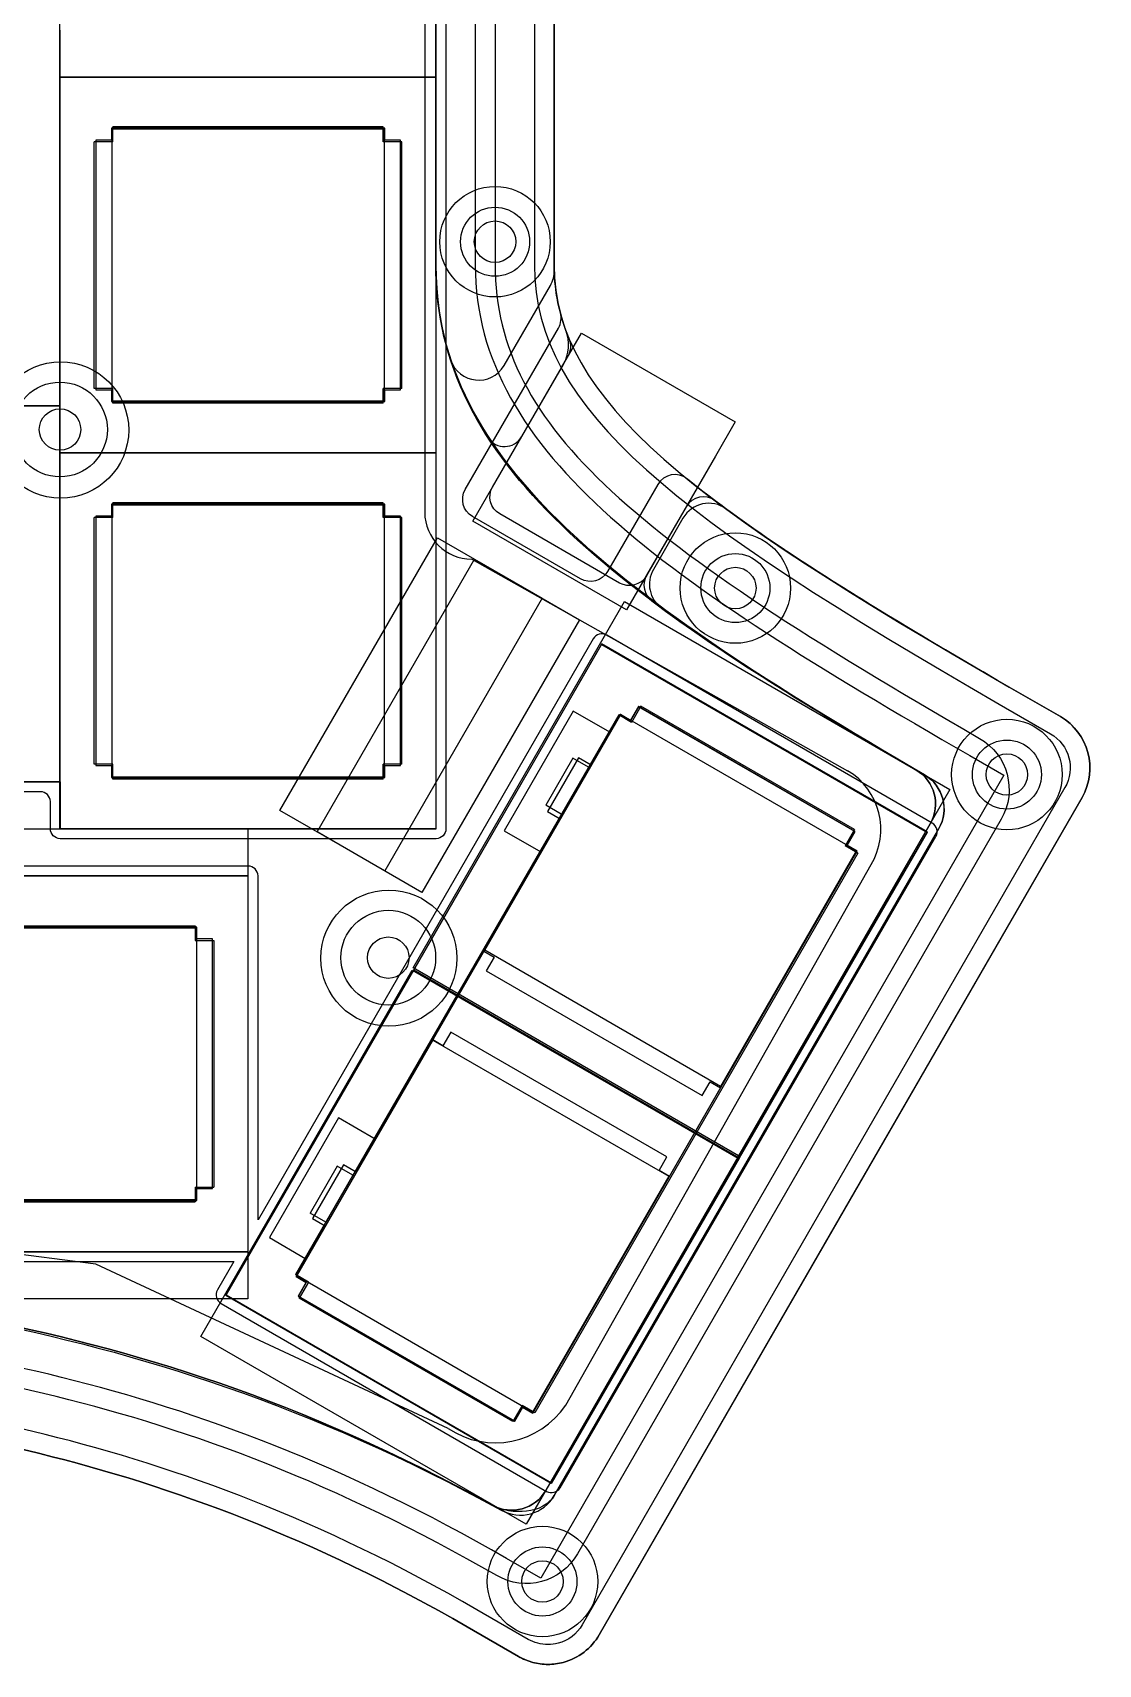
# Model space of a CAD drawing. Extents: x 39 to 193, y 68 to 203.
# Drawn here: x 138.7 to 192.7, y 68.3 to 150.9 of the extents above; entities that cross this region are included whole.
import ezdxf

# ---------------------------------------------------------------- set-up
doc = ezdxf.new("R2010")
doc.units = 0
doc.layers.add('iris-plate-design-rev2-and-rev3', color=7, linetype='CONTINUOUS')

msp = doc.modelspace()

# ---------------------------------------------------------------- linework, layer by layer
at = {"layer": 'iris-plate-design-rev2-and-rev3', "color": 2}
for p, q in [((164.101106, 188.583565), (164.101106, 139.1721)), ((187.658194, 116.918878), (190.254991, 115.419573)), ((190.987358, 112.688014), (166.516222, 70.260138)), ((163.784311, 69.527418), (161.185045, 71.027429)), ((164.783731, 69.25966), (164.783731, 69.25966))]:
    msp.add_line(p, q, dxfattribs=at)
at = {"layer": 'iris-plate-design-rev2-and-rev3', "color": 1}
for p, q in [((165.101231, 188.583601), (165.101231, 139.172135)), ((165.101548, 139.1721), (165.101548, 188.583565)), ((159.101504, 139.1721), (159.101504, 185.593068)), ((159.101504, 139.1721), (159.101504, 185.593068)), ((163.151393, 140.3538), (163.151393, 140.3538)), ((163.151393, 140.3538), (163.151393, 140.3538)), ((159.101504, 139.1721), (159.101504, 139.1721)), ((159.101504, 139.1721), (159.101504, 139.1721)), ((161.97629, 127.922722), (165.563334, 134.135492)), ((141.102782, 130.836314), (141.102782, 130.836314)), ((168.406723, 123.057917), (162.341768, 126.559589)), ((171.793742, 126.926478), (169.770915, 123.423395)), ((175.331363, 122.803352), (175.331363, 122.803352)), ((175.331363, 122.803352), (175.331363, 122.803352)), ((190.754842, 116.285642), (188.158045, 117.784948)), ((188.15808, 117.784983), (190.754877, 116.285677)), ((190.754842, 116.285642), (190.754842, 116.285642)), ((189.095269, 113.351625), (189.095269, 113.351625)), ((189.095269, 113.351625), (189.095269, 113.351625)), ((167.382256, 69.760604), (191.853745, 112.188834)), ((191.853427, 112.188516), (167.382292, 69.76064)), ((164.671159, 77.068396), (184.161425, 110.860626)), ((165.104018, 76.818629), (184.594636, 110.610859)), ((157.740769, 104.071523), (157.740769, 104.071523)), ((165.554691, 72.45879), (165.554691, 72.45879)), ((165.554691, 72.45879), (165.554691, 72.45879)), ((160.685123, 70.16136), (163.284037, 68.661349)), ((163.284072, 68.661384), (160.685158, 70.161395)), ((164.783731, 68.25957), (164.783731, 68.25957))]:
    msp.add_line(p, q, dxfattribs=at)
at = {"layer": 'iris-plate-design-rev2-and-rev3', "color": 4}
for p, q in [((165.101478, 139.1721), (165.101478, 188.583565)), ((165.101548, 139.1721), (165.101548, 188.583565)), ((162.101491, 186.797063), (162.101491, 139.172065)), ((159.101433, 185.593068), (159.101433, 139.1721)), ((142.662342, 146.102172), (142.662342, 145.502097)), ((156.512397, 146.102172), (142.662342, 146.102172)), ((142.662342, 146.102172), (142.662342, 145.502097)), ((156.512397, 146.102172), (142.662342, 146.102172)), ((142.662342, 146.102172), (142.662342, 145.502097)), ((156.512397, 146.102172), (142.662342, 146.102172)), ((142.662342, 146.102172), (142.662342, 145.502097)), ((156.512397, 146.102172), (142.662342, 146.102172)), ((156.512397, 145.502097), (156.512397, 146.102172)), ((156.512397, 145.502097), (156.512397, 146.102172)), ((156.512397, 145.502097), (156.512397, 146.102172)), ((156.512397, 145.502097), (156.512397, 146.102172)), ((142.662342, 145.502097), (141.862242, 145.502097)), ((141.862242, 145.502097), (141.862242, 132.852192)), ((142.662342, 145.502097), (141.862242, 145.502097)), ((141.862242, 145.502097), (141.862242, 132.852192)), ((142.662342, 145.502097), (141.862242, 145.502097)), ((141.862242, 145.502097), (141.862242, 132.852192)), ((142.662342, 145.502097), (141.862242, 145.502097)), ((141.862242, 145.502097), (141.862242, 132.852192)), ((157.312497, 145.502097), (156.512397, 145.502097)), ((157.312497, 145.502097), (156.512397, 145.502097)), ((157.312497, 145.502097), (156.512397, 145.502097)), ((157.312497, 145.502097), (156.512397, 145.502097)), ((157.312497, 132.852192), (157.312497, 145.502097)), ((157.312497, 132.852192), (157.312497, 145.502097)), ((157.312497, 132.852192), (157.312497, 145.502097)), ((157.312497, 132.852192), (157.312497, 145.502097)), ((163.851374, 140.3538), (163.851374, 140.3538)), ((160.594459, 127.798545), (165.319212, 135.980872)), ((163.449419, 130.474364), (165.47648, 133.984856)), ((165.47648, 133.984856), (165.810914, 134.564117)), ((141.862242, 132.852192), (142.662342, 132.852192)), ((141.862242, 132.852192), (142.662342, 132.852192)), ((141.862242, 132.852192), (142.662342, 132.852192)), ((141.862242, 132.852192), (142.662342, 132.852192)), ((142.662342, 132.852192), (142.662342, 132.252117)), ((142.662342, 132.852192), (142.662342, 132.252117)), ((142.662342, 132.852192), (142.662342, 132.252117)), ((142.662342, 132.852192), (142.662342, 132.252117)), ((156.512397, 132.252117), (156.512397, 132.852192)), ((156.512397, 132.852192), (157.312497, 132.852192)), ((156.512397, 132.252117), (156.512397, 132.852192)), ((156.512397, 132.852192), (157.312497, 132.852192)), ((156.512397, 132.252117), (156.512397, 132.852192)), ((156.512397, 132.852192), (157.312497, 132.852192)), ((156.512397, 132.252117), (156.512397, 132.852192)), ((156.512397, 132.852192), (157.312497, 132.852192)), ((142.662342, 132.252117), (156.512397, 132.252117)), ((142.662342, 132.252117), (156.512397, 132.252117)), ((142.662342, 132.252117), (156.512397, 132.252117)), ((142.662342, 132.252117), (156.512397, 132.252117)), ((170.350881, 128.055367), (167.798887, 123.63612)), ((142.662342, 127.052173), (142.662342, 126.452098)), ((156.512397, 127.052173), (142.662342, 127.052173)), ((142.662342, 127.052173), (142.662342, 126.452098)), ((156.512397, 127.052173), (142.662342, 127.052173)), ((142.662342, 127.052173), (142.662342, 126.452098)), ((156.512397, 127.052173), (142.662342, 127.052173)), ((142.662342, 127.052173), (142.662342, 126.452098)), ((156.512397, 127.052173), (142.662342, 127.052173)), ((156.512397, 126.452098), (156.512397, 127.052173)), ((156.512397, 126.452098), (156.512397, 127.052173)), ((156.512397, 126.452098), (156.512397, 127.052173)), ((156.512397, 126.452098), (156.512397, 127.052173)), ((171.792684, 126.924714), (169.785379, 123.447736)), ((142.662342, 126.452098), (141.862242, 126.452098)), ((141.862242, 126.452098), (141.862242, 113.802192)), ((142.662342, 126.452098), (141.862242, 126.452098)), ((141.862242, 126.452098), (141.862242, 113.802192)), ((142.662342, 126.452098), (141.862242, 126.452098)), ((141.862242, 126.452098), (141.862242, 113.802192)), ((142.662342, 126.452098), (141.862242, 126.452098)), ((141.862242, 126.452098), (141.862242, 113.802192)), ((157.312497, 126.452098), (156.512397, 126.452098)), ((157.312497, 126.452098), (156.512397, 126.452098)), ((157.312497, 126.452098), (156.512397, 126.452098)), ((157.312497, 126.452098), (156.512397, 126.452098)), ((157.312497, 113.802192), (157.312497, 126.452098)), ((157.312497, 113.802192), (157.312497, 126.452098)), ((157.312497, 113.802192), (157.312497, 126.452098)), ((157.312497, 113.802192), (157.312497, 126.452098)), ((166.433284, 123.270289), (160.960995, 126.43012)), ((176.031379, 122.803352), (176.031379, 122.803352)), ((157.944781, 103.553575), (168.660406, 122.113566)), ((168.660406, 122.113566), (185.158058, 112.588566)), ((190.754842, 116.285642), (188.158045, 117.784948)), ((190.754842, 116.285642), (188.158045, 117.784948)), ((169.368536, 116.798017), (168.965311, 116.099869)), ((169.375415, 116.787045), (168.975365, 116.09419)), ((180.336397, 110.465656), (169.368536, 116.798017)), ((180.330576, 110.46174), (169.375415, 116.787045)), ((168.455724, 116.394051), (161.530696, 104.399607)), ((166.0683, 116.562714), (162.568392, 110.500581)), ((167.922147, 115.492386), (166.0683, 116.562714)), ((168.443553, 116.395144), (167.922147, 115.492386)), ((168.453078, 116.3895), (168.443553, 116.395144)), ((168.455547, 116.394086), (168.453078, 116.3895)), ((168.965311, 116.099869), (168.455547, 116.394086)), ((168.975365, 116.09419), (168.455724, 116.394051)), ((190.754842, 116.285642), (190.754842, 116.285642)), ((190.754842, 116.285642), (190.754842, 116.285642)), ((186.657998, 115.186704), (186.657998, 115.186704)), ((141.862242, 113.802192), (142.662342, 113.802192)), ((141.862242, 113.802192), (142.662342, 113.802192)), ((141.862242, 113.802192), (142.662342, 113.802192)), ((141.862242, 113.802192), (142.662342, 113.802192)), ((142.662342, 113.802192), (142.662342, 113.202117)), ((142.662342, 113.802192), (142.662342, 113.202117)), ((142.662342, 113.802192), (142.662342, 113.202117)), ((142.662342, 113.802192), (142.662342, 113.202117)), ((156.512397, 113.202117), (156.512397, 113.802192)), ((156.512397, 113.802192), (157.312497, 113.802192)), ((156.512397, 113.202117), (156.512397, 113.802192)), ((156.512397, 113.802192), (157.312497, 113.802192)), ((156.512397, 113.202117), (156.512397, 113.802192)), ((156.512397, 113.802192), (157.312497, 113.802192)), ((156.512397, 113.202117), (156.512397, 113.802192)), ((156.512397, 113.802192), (157.312497, 113.802192)), ((189.795251, 113.351625), (189.795251, 113.351625)), ((142.662342, 113.202117), (156.512397, 113.202117)), ((142.662342, 113.202117), (156.512397, 113.202117)), ((142.662342, 113.202117), (156.512397, 113.202117)), ((142.662342, 113.202117), (156.512397, 113.202117)), ((185.158058, 112.588566), (174.442433, 94.028575)), ((167.382256, 69.760604), (191.853745, 112.188834)), ((167.382256, 69.760604), (191.853745, 112.188834)), ((187.756901, 111.089896), (166.282966, 73.858788)), ((130.526363, 110.597242), (149.576363, 110.597242)), ((149.576363, 110.597242), (149.576363, 86.784742)), ((162.568392, 110.500581), (164.422239, 109.430253)), ((184.594636, 110.610859), (165.104018, 76.818629)), ((179.930526, 109.768884), (180.330576, 110.46174)), ((179.933525, 109.767508), (180.336397, 110.465656)), ((164.422239, 109.430253), (156.019073, 94.875348)), ((170.935575, 92.9834), (180.449992, 109.463061)), ((173.52514, 97.474579), (180.450168, 109.469023)), ((180.450168, 109.469023), (179.930526, 109.768884)), ((180.449992, 109.469058), (179.933525, 109.767508)), ((180.447522, 109.464472), (180.449992, 109.469058)), ((180.449992, 109.463061), (180.447522, 109.464472)), ((146.987397, 105.62117), (133.137342, 105.62117)), ((146.987397, 105.62117), (133.137342, 105.62117)), ((146.987397, 105.62117), (133.137342, 105.62117)), ((146.987397, 105.62117), (133.137342, 105.62117)), ((146.987397, 105.021095), (146.987397, 105.62117)), ((146.987397, 105.021095), (146.987397, 105.62117)), ((146.987397, 105.021095), (146.987397, 105.62117)), ((146.987397, 105.021095), (146.987397, 105.62117)), ((147.787497, 105.021095), (146.987397, 105.021095)), ((147.787497, 105.021095), (146.987397, 105.021095)), ((147.787497, 105.021095), (146.987397, 105.021095)), ((147.787497, 105.021095), (146.987397, 105.021095)), ((147.787497, 92.37119), (147.787497, 105.021095)), ((147.787497, 92.37119), (147.787497, 105.021095)), ((147.787497, 92.37119), (147.787497, 105.021095)), ((147.787497, 92.37119), (147.787497, 105.021095)), ((161.530696, 104.399607), (162.050338, 104.099745)), ((147.186787, 84.882882), (157.902412, 103.442873)), ((157.902412, 103.442873), (174.400065, 93.917873)), ((174.442433, 94.028575), (157.944781, 103.553575)), ((162.050338, 104.099745), (161.650288, 103.40689)), ((161.650288, 103.40689), (172.605449, 97.081937)), ((159.861211, 100.301352), (159.461161, 99.608496)), ((170.816372, 93.976047), (159.861211, 100.301352)), ((158.941519, 99.908358), (152.016491, 87.913913)), ((159.461161, 99.608496), (158.941519, 99.908358)), ((172.605449, 97.081937), (173.005499, 97.77444)), ((173.005499, 97.77444), (173.52514, 97.474579)), ((154.162051, 95.947439), (150.662142, 89.885306)), ((156.019073, 94.875348), (154.162051, 95.947439)), ((174.400065, 93.917873), (163.68444, 75.357882)), ((170.416322, 93.283191), (170.816372, 93.976047)), ((164.0109, 80.988956), (170.935928, 92.9834)), ((164.010936, 80.988886), (170.935963, 92.98333)), ((170.935963, 92.98333), (170.416322, 93.283191)), ((170.935928, 92.9834), (170.935575, 92.9834)), ((146.987397, 91.771115), (146.987397, 92.37119)), ((146.987397, 92.37119), (147.787497, 92.37119)), ((146.987397, 91.771115), (146.987397, 92.37119)), ((146.987397, 92.37119), (147.787497, 92.37119)), ((146.987397, 91.771115), (146.987397, 92.37119)), ((146.987397, 92.37119), (147.787497, 92.37119)), ((146.987397, 91.771115), (146.987397, 92.37119)), ((146.987397, 92.37119), (147.787497, 92.37119)), ((133.137342, 91.771115), (146.987397, 91.771115)), ((133.137342, 91.771115), (146.987397, 91.771115)), ((133.137342, 91.771115), (146.987397, 91.771115)), ((133.137342, 91.771115), (146.987397, 91.771115)), ((150.662142, 89.885306), (152.519165, 88.813214)), ((152.519165, 88.813214), (152.004109, 87.921039)), ((152.004109, 87.921039), (152.363942, 87.713253)), ((152.016491, 87.913913), (152.536133, 87.614052)), ((152.363942, 87.713253), (152.523398, 87.621178)), ((152.523398, 87.621178), (152.117703, 86.918445)), ((152.117703, 86.918445), (163.085564, 80.586084)), ((152.536133, 87.614052), (152.136083, 86.921197)), ((152.136083, 86.921197), (163.091244, 80.596244)), ((149.576363, 86.784742), (130.526363, 86.784742)), ((163.68444, 75.357882), (147.186787, 84.882882)), ((163.085564, 80.586084), (163.491259, 81.288817)), ((163.091244, 80.596244), (163.491294, 81.288747)), ((163.491259, 81.288817), (164.010548, 80.988956)), ((163.491294, 81.288747), (164.010936, 80.988886)), ((164.010548, 80.988956), (164.0109, 80.988956)), ((162.184746, 72.759533), (162.184746, 72.759533)), ((166.254673, 72.45879), (166.254673, 72.45879)), ((160.685123, 70.16136), (163.284037, 68.661349)), ((160.685123, 70.16136), (163.284037, 68.661349))]:
    msp.add_line(p, q, dxfattribs=at)
at = {"layer": 'iris-plate-design-rev2-and-rev3', "color": 3}
for p, q in [((161.101366, 187.988076), (161.101366, 139.1721)), ((158.536918, 183.797077), (158.536918, 126.647078)), ((156.425614, 146.17107), (142.727253, 146.17107)), ((142.727394, 145.42177), (142.727394, 146.17107)), ((156.425614, 145.42177), (156.425614, 146.17107)), ((142.727394, 145.42177), (141.777364, 145.42177)), ((141.777434, 132.92243), (141.777434, 145.421699)), ((157.375574, 145.42177), (156.425543, 145.42177)), ((157.375574, 132.92243), (157.375574, 145.421699)), ((164.901382, 140.3538), (164.901382, 140.3538)), ((140.083819, 134.261962), (140.083819, 134.261962)), ((142.727394, 132.92243), (141.777364, 132.92243)), ((142.727394, 132.17313), (142.727394, 132.92243)), ((157.375574, 132.92243), (156.425543, 132.92243)), ((156.425614, 132.17313), (156.425614, 132.92243)), ((156.425614, 132.17313), (142.727253, 132.17313)), ((156.425614, 127.12107), (142.727253, 127.12107)), ((142.727394, 126.37177), (142.727394, 127.12107)), ((156.425614, 126.37177), (156.425614, 127.12107)), ((142.727394, 126.37177), (141.777364, 126.37177)), ((141.777434, 113.87243), (141.777434, 126.3717)), ((157.375574, 126.37177), (156.425543, 126.37177)), ((157.375574, 113.87243), (157.375574, 126.3717)), ((151.198259, 111.534078), (159.178092, 125.353089)), ((159.178092, 125.353089), (164.493747, 122.28357)), ((153.081563, 110.445688), (161.061396, 124.264699)), ((160.919438, 124.264593), (179.969438, 113.548263)), ((161.061396, 124.264699), (166.377051, 121.19518)), ((177.081387, 122.803352), (177.081387, 122.803352)), ((164.493747, 122.28357), (156.513914, 108.464559)), ((166.377051, 121.19518), (158.397218, 107.376169)), ((169.496454, 116.81883), (169.021615, 115.9958)), ((180.319393, 110.570431), (169.496524, 116.81883)), ((168.371234, 116.37179), (151.995995, 88.010222)), ((169.021474, 115.99587), (168.371304, 116.371932)), ((166.039514, 114.17723), (164.667914, 111.802331)), ((166.831994, 113.72003), (166.039655, 114.17723)), ((186.158112, 114.32067), (187.889193, 113.321251)), ((142.727394, 113.87243), (141.777364, 113.87243)), ((142.727394, 113.123131), (142.727394, 113.87243)), ((157.375574, 113.87243), (156.425543, 113.87243)), ((156.425614, 113.123131), (156.425614, 113.87243)), ((187.889193, 113.321251), (164.417124, 72.625513)), ((190.845259, 113.351625), (190.845259, 113.351625)), ((156.425614, 113.123131), (142.727253, 113.123131)), ((165.460394, 111.345131), (164.668055, 111.802331)), ((156.513914, 108.464559), (151.198259, 111.534078)), ((158.397218, 107.376169), (153.081563, 110.445688)), ((180.319393, 110.570431), (179.844554, 109.7474)), ((180.494653, 109.371551), (164.119415, 81.009982)), ((180.494653, 109.371551), (179.844484, 109.747612)), ((165.681938, 81.402094), (181.158299, 108.785763)), ((156.721806, 107.497136), (156.721806, 107.497136)), ((133.202394, 105.691091), (146.900755, 105.691091)), ((146.900614, 105.691091), (146.900614, 104.941791)), ((146.900614, 104.941791), (147.850645, 104.941791)), ((147.850574, 104.941791), (147.850574, 92.440052)), ((154.101514, 93.501631), (152.729914, 91.126731)), ((154.893994, 93.044431), (154.101655, 93.501631)), ((141.869439, 88.547114), (113.88887, 92.118284)), ((146.900614, 92.439911), (146.900614, 91.690611)), ((146.900614, 92.439911), (147.850645, 92.439911)), ((133.202394, 91.690611), (146.900755, 91.690611)), ((153.522394, 90.669531), (152.730055, 91.126731)), ((159.728178, 80.210834), (141.869509, 88.546973)), ((152.646094, 87.634231), (151.995925, 88.010292)), ((152.646094, 87.634231), (152.171255, 86.811201)), ((162.996594, 80.562871), (152.171255, 86.811271)), ((163.471574, 81.385831), (162.996735, 80.562801)), ((164.119274, 81.009911), (163.471574, 81.385972)), ((165.682291, 81.40093), (165.682291, 81.40093)), ((164.417124, 72.625513), (162.684632, 73.625638)), ((167.304681, 72.45879), (167.304681, 72.45879))]:
    msp.add_line(p, q, dxfattribs=at)
at = {"layer": 'iris-plate-design-rev2-and-rev3', "color": 5}
for p, q in [((159.61215, 186.80232), (159.61215, 110.602322)), ((140.051363, 148.697241), (140.051363, 167.74724)), ((159.101363, 167.74724), (159.101363, 148.697241)), ((159.112405, 148.702215), (159.112405, 167.752214)), ((165.101372, 139.172029), (165.101372, 163.877762)), ((159.101327, 162.38269), (159.101327, 139.172029)), ((140.051363, 151.078491), (140.051363, 132.028491)), ((159.101363, 148.697241), (140.051363, 148.697241)), ((140.051363, 129.647241), (140.051363, 148.697241)), ((140.051363, 148.697241), (159.101363, 148.697241)), ((159.101363, 148.697241), (159.101363, 129.647241)), ((159.112405, 129.652215), (159.112405, 148.702215)), ((142.662342, 146.102172), (142.662342, 145.502097)), ((156.512397, 146.102172), (142.662342, 146.102172)), ((142.662342, 146.102172), (142.662342, 145.502097)), ((156.512397, 146.102172), (142.662342, 146.102172)), ((142.687319, 132.277199), (142.687319, 146.07716)), ((142.687319, 146.07716), (156.487279, 146.07716)), ((156.487279, 146.07716), (156.487279, 132.277199)), ((156.512397, 145.502097), (156.512397, 146.102172)), ((156.512397, 145.502097), (156.512397, 146.102172)), ((142.662342, 145.502097), (141.862242, 145.502097)), ((141.862242, 145.502097), (141.862242, 132.852192)), ((142.662342, 145.502097), (141.862242, 145.502097)), ((141.862242, 145.502097), (141.862242, 132.852192)), ((157.312497, 145.502097), (156.512397, 145.502097)), ((157.312497, 145.502097), (156.512397, 145.502097)), ((157.312497, 132.852192), (157.312497, 145.502097)), ((157.312497, 132.852192), (157.312497, 145.502097)), ((165.101372, 139.172029), (165.101372, 139.172029)), ((162.569838, 134.088854), (164.906286, 138.135921)), ((141.862242, 132.852192), (142.662342, 132.852192)), ((141.862242, 132.852192), (142.662342, 132.852192)), ((142.662342, 132.852192), (142.662342, 132.252117)), ((142.662342, 132.852192), (142.662342, 132.252117)), ((156.512397, 132.252117), (156.512397, 132.852192)), ((156.512397, 132.852192), (157.312497, 132.852192)), ((156.512397, 132.252117), (156.512397, 132.852192)), ((156.512397, 132.852192), (157.312497, 132.852192)), ((140.051363, 132.028491), (121.001364, 132.028491)), ((121.001364, 132.028491), (140.051363, 132.028491)), ((140.051363, 132.028491), (140.051363, 112.978492)), ((142.662342, 132.252117), (156.512397, 132.252117)), ((142.662342, 132.252117), (156.512397, 132.252117)), ((156.487279, 132.277199), (142.687319, 132.277199)), ((140.051363, 110.597242), (140.051363, 129.647241)), ((140.051363, 129.647241), (159.101363, 129.647241)), ((159.101363, 129.647241), (140.051363, 129.647241)), ((159.101363, 129.647241), (159.101363, 110.597242)), ((159.112405, 110.602216), (159.112405, 129.652215)), ((142.662342, 127.052173), (142.662342, 126.452098)), ((156.512397, 127.052173), (142.662342, 127.052173)), ((142.662342, 127.052173), (142.662342, 126.452098)), ((156.512397, 127.052173), (142.662342, 127.052173)), ((142.687319, 113.2272), (142.687319, 127.027161)), ((142.687319, 127.027161), (156.487279, 127.027161)), ((156.487279, 127.027161), (156.487279, 113.2272)), ((156.512397, 126.452098), (156.512397, 127.052173)), ((156.512397, 126.452098), (156.512397, 127.052173)), ((142.662342, 126.452098), (141.862242, 126.452098)), ((141.862242, 126.452098), (141.862242, 113.802192)), ((142.662342, 126.452098), (141.862242, 126.452098)), ((141.862242, 126.452098), (141.862242, 113.802192)), ((157.312497, 126.452098), (156.512397, 126.452098)), ((157.312497, 126.452098), (156.512397, 126.452098)), ((157.312497, 113.802192), (157.312497, 126.452098)), ((157.312497, 113.802192), (157.312497, 126.452098)), ((171.627831, 126.346194), (170.127114, 123.747633)), ((167.515889, 119.981977), (148.466242, 86.986319)), ((167.083066, 120.231814), (150.087291, 90.794273)), ((157.978577, 103.443014), (167.503577, 119.940667)), ((167.503577, 119.940667), (184.001229, 110.415667)), ((184.014247, 110.456977), (167.515889, 119.981977)), ((184.264401, 110.889906), (167.766043, 120.414906)), ((189.456514, 117.03533), (188.157939, 117.784983)), ((169.380848, 116.796782), (168.975154, 116.094048)), ((169.380848, 116.796782), (168.975154, 116.094048)), ((180.349062, 110.464421), (169.380848, 116.796782)), ((180.349062, 110.464421), (169.380848, 116.796782)), ((190.754736, 116.285677), (189.456514, 117.03533)), ((161.577122, 104.44508), (168.477102, 116.396132)), ((168.455865, 116.39391), (166.974198, 113.827451)), ((168.455865, 116.39391), (166.974198, 113.827451)), ((168.975154, 116.094048), (168.455865, 116.39391)), ((168.975154, 116.094048), (168.455865, 116.39391)), ((168.477102, 116.396132), (180.428155, 109.496152)), ((166.332848, 114.197868), (164.762987, 111.47901)), ((166.332848, 114.197868), (164.762987, 111.47901)), ((166.974198, 113.827451), (166.332848, 114.197868)), ((166.974198, 113.827451), (166.332848, 114.197868)), ((192.152442, 114.464639), (192.152442, 114.464639)), ((141.862242, 113.802192), (142.662342, 113.802192)), ((141.862242, 113.802192), (142.662342, 113.802192)), ((142.662342, 113.802192), (142.662342, 113.202117)), ((142.662342, 113.802192), (142.662342, 113.202117)), ((156.512397, 113.202117), (156.512397, 113.802192)), ((156.512397, 113.802192), (157.312497, 113.802192)), ((156.512397, 113.202117), (156.512397, 113.802192)), ((156.512397, 113.802192), (157.312497, 113.802192)), ((140.051363, 112.978492), (121.001364, 112.978492)), ((139.062139, 112.48298), (121.012264, 112.48298)), ((121.012406, 112.983113), (140.062052, 112.983113)), ((140.062052, 112.983113), (140.062052, 110.602216)), ((142.662342, 113.202117), (156.512397, 113.202117)), ((142.662342, 113.202117), (156.512397, 113.202117)), ((156.487279, 113.2272), (142.687319, 113.2272)), ((139.562025, 110.602322), (139.562025, 111.983094)), ((179.617895, 90.974578), (191.853639, 112.188516)), ((165.404337, 111.108593), (155.067949, 93.205474)), ((165.404337, 111.108593), (155.067949, 93.205474)), ((164.762987, 111.47901), (165.404337, 111.108593)), ((164.762987, 111.47901), (165.404337, 111.108593)), ((184.161672, 110.860661), (174.416186, 93.964722)), ((184.264401, 110.889906), (184.264401, 110.889906)), ((159.101363, 110.597242), (140.051363, 110.597242)), ((159.112264, 110.102083), (140.061911, 110.102083)), ((140.062052, 110.602216), (159.112405, 110.602216)), ((164.963894, 77.460967), (184.014247, 110.456977)), ((165.396788, 77.210918), (184.447493, 110.206928)), ((184.001229, 110.415667), (174.476229, 93.918015)), ((179.943367, 109.761688), (180.349062, 110.464421)), ((179.943367, 109.761688), (180.349062, 110.464421)), ((164.023212, 80.987722), (180.462656, 109.461826)), ((164.023212, 80.987722), (180.462656, 109.461826)), ((180.428155, 109.496152), (173.528174, 97.545099)), ((180.462656, 109.461826), (179.943367, 109.761688)), ((180.462656, 109.461826), (179.943367, 109.761688)), ((149.587405, 108.717148), (131.53753, 108.717148)), ((130.527775, 108.215992), (149.577774, 108.215992)), ((149.587405, 108.21698), (130.537405, 108.21698)), ((149.577774, 108.215992), (149.577774, 89.165992)), ((149.587405, 89.16698), (149.587405, 108.21698)), ((150.087291, 90.794273), (150.087291, 108.216909)), ((146.987397, 105.62117), (133.137342, 105.62117)), ((146.987397, 105.62117), (133.137342, 105.62117)), ((133.162319, 105.592031), (146.96228, 105.592031)), ((146.96228, 105.592031), (146.96228, 91.79207)), ((146.987397, 105.021095), (146.987397, 105.62117)), ((146.987397, 105.021095), (146.987397, 105.62117)), ((147.787497, 105.021095), (146.987397, 105.021095)), ((147.787497, 105.021095), (146.987397, 105.021095)), ((147.787497, 92.37119), (147.787497, 105.021095)), ((147.787497, 92.37119), (147.787497, 105.021095)), ((173.528174, 97.545099), (161.577122, 104.44508)), ((148.453577, 86.945221), (157.978577, 103.442873)), ((174.476229, 93.918015), (157.978577, 103.443014)), ((157.978577, 103.442873), (174.476229, 93.917873)), ((152.052122, 87.947251), (158.952102, 99.898303)), ((158.952102, 99.898303), (170.903155, 92.998323)), ((154.426599, 93.575891), (152.856738, 90.85668)), ((154.426599, 93.575891), (152.856738, 90.85668)), ((155.067949, 93.205474), (154.426599, 93.575891)), ((155.067949, 93.205474), (154.426599, 93.575891)), ((174.416186, 93.964722), (164.671053, 77.068431)), ((174.476229, 93.917873), (164.951229, 77.420221)), ((170.903155, 92.998323), (164.003175, 81.04727)), ((146.96228, 91.79207), (133.162319, 91.79207)), ((146.987397, 91.771115), (146.987397, 92.37119)), ((146.987397, 92.37119), (147.787497, 92.37119)), ((146.987397, 91.771115), (146.987397, 92.37119)), ((146.987397, 92.37119), (147.787497, 92.37119)), ((133.137342, 91.771115), (146.987397, 91.771115)), ((133.137342, 91.771115), (146.987397, 91.771115)), ((167.382503, 69.76064), (179.617895, 90.974578)), ((153.498088, 90.486263), (152.016421, 87.919805)), ((153.498088, 90.486263), (152.016421, 87.919805)), ((152.856738, 90.85668), (153.498088, 90.486263)), ((152.856738, 90.85668), (153.498088, 90.486263)), ((149.577774, 89.165992), (130.527775, 89.165992)), ((130.537405, 89.16698), (149.587405, 89.16698)), ((130.537405, 88.667023), (148.858919, 88.667023)), ((148.858919, 88.667023), (148.033066, 87.236509)), ((152.016421, 87.919805), (152.53571, 87.619944)), ((152.016421, 87.919805), (152.53571, 87.619944)), ((164.003175, 81.04727), (152.052122, 87.947251)), ((164.951229, 77.420221), (148.453577, 86.945221)), ((148.466242, 86.986319), (164.963894, 77.460967)), ((152.53571, 87.619944), (152.130015, 86.917563)), ((152.53571, 87.619944), (152.130015, 86.917563)), ((152.130015, 86.917563), (163.098229, 80.585202)), ((152.130015, 86.917563), (163.098229, 80.585202)), ((148.216158, 86.553532), (164.71381, 77.027826)), ((163.098229, 80.585202), (163.503923, 81.287583)), ((163.098229, 80.585202), (163.503923, 81.287583)), ((163.503923, 81.287583), (164.023212, 80.987722)), ((163.503923, 81.287583), (164.023212, 80.987722)), ((160.685017, 70.161395), (161.984651, 69.41139)), ((161.984651, 69.41139), (163.283931, 68.661384))]:
    msp.add_line(p, q, dxfattribs=at)
at = {"layer": 'iris-plate-design-rev2-and-rev3', "color": 7}
for p, q in [((158.536918, 183.797077), (158.536918, 126.647078)), ((156.425614, 146.17107), (142.727253, 146.17107)), ((142.727394, 145.42177), (142.727394, 146.17107)), ((156.425614, 145.42177), (156.425614, 146.17107)), ((142.727394, 145.42177), (141.777364, 145.42177)), ((141.777434, 132.92243), (141.777434, 145.421699)), ((157.375574, 145.42177), (156.425543, 145.42177)), ((157.375574, 132.92243), (157.375574, 145.421699)), ((142.727394, 132.92243), (141.777364, 132.92243)), ((142.727394, 132.17313), (142.727394, 132.92243)), ((157.375574, 132.92243), (156.425543, 132.92243)), ((156.425614, 132.17313), (156.425614, 132.92243)), ((156.425614, 132.17313), (142.727253, 132.17313)), ((156.425614, 127.12107), (142.727253, 127.12107)), ((142.727394, 126.37177), (142.727394, 127.12107)), ((156.425614, 126.37177), (156.425614, 127.12107)), ((142.727394, 126.37177), (141.777364, 126.37177)), ((141.777434, 113.87243), (141.777434, 126.3717)), ((157.375574, 126.37177), (156.425543, 126.37177)), ((157.375574, 113.87243), (157.375574, 126.3717)), ((160.919438, 124.264593), (179.969438, 113.548263)), ((169.496454, 116.81883), (169.021615, 115.9958)), ((180.319393, 110.570431), (169.496524, 116.81883)), ((168.371234, 116.37179), (151.995995, 88.010222)), ((169.021474, 115.99587), (168.371304, 116.371932)), ((166.039514, 114.17723), (164.667914, 111.802331)), ((166.831994, 113.72003), (166.039655, 114.17723)), ((142.727394, 113.87243), (141.777364, 113.87243)), ((142.727394, 113.123131), (142.727394, 113.87243)), ((157.375574, 113.87243), (156.425543, 113.87243)), ((156.425614, 113.123131), (156.425614, 113.87243)), ((156.425614, 113.123131), (142.727253, 113.123131)), ((165.460394, 111.345131), (164.668055, 111.802331)), ((180.319393, 110.570431), (179.844554, 109.7474)), ((180.494653, 109.371551), (164.119415, 81.009982)), ((180.494653, 109.371551), (179.844484, 109.747612)), ((165.681938, 81.402094), (181.158299, 108.785763)), ((133.202394, 105.691091), (146.900755, 105.691091)), ((146.900614, 105.691091), (146.900614, 104.941791)), ((146.900614, 104.941791), (147.850645, 104.941791)), ((147.850574, 104.941791), (147.850574, 92.440052)), ((154.101514, 93.501631), (152.729914, 91.126731)), ((154.893994, 93.044431), (154.101655, 93.501631)), ((141.869439, 88.547114), (113.88887, 92.118284)), ((146.900614, 92.439911), (146.900614, 91.690611)), ((146.900614, 92.439911), (147.850645, 92.439911)), ((133.202394, 91.690611), (146.900755, 91.690611)), ((153.522394, 90.669531), (152.730055, 91.126731)), ((159.728178, 80.210834), (141.869509, 88.546973)), ((152.646094, 87.634231), (151.995925, 88.010292)), ((152.646094, 87.634231), (152.171255, 86.811201)), ((162.996594, 80.562871), (152.171255, 86.811271)), ((163.471574, 81.385831), (162.996735, 80.562801)), ((164.119274, 81.009911), (163.471574, 81.385972)), ((165.682291, 81.40093), (165.682291, 81.40093))]:
    msp.add_line(p, q, dxfattribs=at)
at = {"layer": 'iris-plate-design-rev2-and-rev3', "color": 6}
for p, q in [((165.47641, 133.984856), (166.476535, 135.716994)), ((166.476535, 135.716994), (174.27116, 131.217667)), ((160.976377, 126.190584), (165.47641, 133.984856)), ((174.27116, 131.217667), (173.271035, 129.485528)), ((173.271035, 129.485528), (168.771001, 121.691256)), ((168.771001, 121.691256), (160.976377, 126.190584))]:
    msp.add_line(p, q, dxfattribs=at)
at = {"layer": 'iris-plate-design-rev2-and-rev3', "color": 3}
for points in [[(159.301388, 140.3538), (159.301388, 141.900025), (160.55516, 143.153797), (162.101385, 143.153797)], [(162.101385, 143.153797), (163.64761, 143.153797), (164.901382, 141.900025), (164.901382, 140.3538)], [(162.101385, 137.553802), (160.55516, 137.553802), (159.301388, 138.807575), (159.301388, 140.3538)], [(164.901382, 140.3538), (164.901382, 138.807575), (163.64761, 137.553802), (162.101385, 137.553802)], [(161.101366, 139.1721), (161.101366, 129.50987), (171.022535, 123.058975), (186.158112, 114.32067)], [(136.633652, 130.811796), (136.633652, 132.717501), (138.178466, 134.261962), (140.083819, 134.261962)], [(140.083819, 134.261962), (141.989171, 134.261962), (143.533985, 132.717501), (143.533985, 130.811796)], [(140.083819, 127.361982), (138.178466, 127.361982), (136.633652, 128.906443), (136.633652, 130.811796)], [(143.533985, 130.811796), (143.533985, 128.906443), (141.989171, 127.361982), (140.083819, 127.361982)], [(158.538682, 126.645067), (158.538682, 125.329912), (159.604777, 124.263817), (160.919932, 124.263817)], [(171.481393, 122.803352), (171.481393, 124.349577), (172.735165, 125.60335), (174.28139, 125.60335)], [(174.28139, 125.60335), (175.827615, 125.60335), (177.081387, 124.349577), (177.081387, 122.803352)], [(174.28139, 120.003355), (172.735165, 120.003355), (171.481393, 121.257128), (171.481393, 122.803352)], [(177.081387, 122.803352), (177.081387, 121.257128), (175.827615, 120.003355), (174.28139, 120.003355)], [(185.245265, 113.351625), (185.245265, 114.89785), (186.499037, 116.151622), (188.045262, 116.151622)], [(188.045262, 116.151622), (189.591487, 116.151622), (190.845259, 114.89785), (190.845259, 113.351625)], [(181.160415, 108.785305), (182.146782, 110.429249), (181.613735, 112.561438), (179.969791, 113.547804)], [(188.045262, 110.551628), (186.499037, 110.551628), (185.245265, 111.8054), (185.245265, 113.351625)], [(190.845259, 113.351625), (190.845259, 111.8054), (189.591487, 110.551628), (188.045262, 110.551628)], [(153.27164, 104.04697), (153.27164, 105.952675), (154.816453, 107.497136), (156.721806, 107.497136)], [(156.721806, 107.497136), (158.627159, 107.497136), (160.171973, 105.952675), (160.171973, 104.04697)], [(156.721806, 100.597156), (154.816453, 100.597156), (153.27164, 102.141617), (153.27164, 104.04697)], [(160.171973, 104.04697), (160.171973, 102.141617), (158.627159, 100.597156), (156.721806, 100.597156)], [(162.684632, 73.625638), (146.336911, 83.059621), (133.049183, 84.541287), (120.1989, 85.974271)], [(159.729166, 80.210305), (161.701899, 78.89515), (164.367135, 79.428197), (165.682291, 81.40093)], [(161.704686, 72.45879), (161.704686, 74.005015), (162.958458, 75.258787), (164.504683, 75.258787)], [(164.504683, 75.258787), (166.050908, 75.258787), (167.304681, 74.005015), (167.304681, 72.45879)], [(164.504683, 69.658793), (162.958458, 69.658793), (161.704686, 70.912565), (161.704686, 72.45879)], [(167.304681, 72.45879), (167.304681, 70.912565), (166.050908, 69.658793), (164.504683, 69.658793)]]:
    msp.add_open_spline(points, degree=3, dxfattribs=at)
at = {"layer": 'iris-plate-design-rev2-and-rev3', "color": 4}
for points in [[(160.351466, 140.3538), (160.351466, 141.320411), (161.134985, 142.10393), (162.101244, 142.10393)], [(162.101244, 142.10393), (163.067855, 142.10393), (163.851374, 141.320411), (163.851374, 140.3538)], [(162.101244, 138.603669), (161.134985, 138.603669), (160.351466, 139.387188), (160.351466, 140.3538)], [(163.851374, 140.3538), (163.851374, 139.387188), (163.067855, 138.603669), (162.101244, 138.603669)], [(159.101433, 139.1721), (159.101433, 135.963233), (160.008072, 133.1142), (161.741622, 130.429914)], [(162.101491, 139.172065), (162.101491, 130.78054), (169.676688, 124.990751), (186.657998, 115.186704)], [(165.857128, 135.445708), (165.351597, 136.65503), (165.101478, 137.885167), (165.101478, 139.1721)], [(165.414462, 136.754514), (165.207029, 137.543325), (165.101548, 138.345894), (165.101548, 139.1721)], [(165.319212, 135.980872), (165.454679, 136.215117), (165.483254, 136.492753), (165.414462, 136.754514)], [(165.810914, 134.564117), (165.966489, 134.833639), (165.977072, 135.158547), (165.857128, 135.445708)], [(161.741622, 130.429914), (162.146964, 129.802322), (163.07618, 129.82737), (163.449419, 130.474364)], [(171.849834, 128.327358), (171.371115, 128.717178), (170.659562, 128.590178), (170.350881, 128.055367)], [(188.158045, 117.784948), (180.984662, 121.926206), (175.603742, 125.270892), (171.849834, 128.327358)], [(160.960995, 126.43012), (160.481923, 126.706697), (160.317529, 127.319472), (160.594459, 127.798545)], [(173.259181, 127.222458), (172.779403, 127.585114), (172.093251, 127.445414), (171.792684, 126.924714)], [(188.158045, 117.784948), (181.838737, 121.433375), (176.910431, 124.463031), (173.259181, 127.222458)], [(172.531471, 122.803352), (172.531471, 123.769964), (173.314991, 124.553483), (174.281249, 124.553483)], [(174.281249, 124.553483), (175.24786, 124.553483), (176.031379, 123.769964), (176.031379, 122.803352)], [(167.798887, 123.63612), (167.522662, 123.157753), (166.911298, 122.994064), (166.433284, 123.270289)], [(169.785379, 123.447736), (169.533142, 123.01135), (169.642504, 122.452903), (170.046081, 122.150573)], [(174.281249, 121.053222), (173.314991, 121.053222), (172.531471, 121.836741), (172.531471, 122.803352)], [(176.031379, 122.803352), (176.031379, 121.836741), (175.24786, 121.053222), (174.281249, 121.053222)], [(170.046081, 122.150573), (173.690628, 119.425364), (178.613995, 116.400648), (183.866503, 113.338889)], [(191.853745, 112.188834), (192.681009, 113.623581), (192.189236, 115.45732), (190.754842, 116.285642)], [(191.853745, 112.188834), (192.681009, 113.623581), (192.189236, 115.45732), (190.754842, 116.285642)], [(186.295343, 113.351625), (186.295343, 114.318236), (187.078862, 115.101755), (188.045121, 115.101755)], [(186.657998, 115.186704), (188.092393, 114.358735), (188.584165, 112.524643), (187.756901, 111.089896)], [(188.045121, 115.101755), (189.011732, 115.101755), (189.795251, 114.318236), (189.795251, 113.351625)], [(183.866503, 113.338889), (184.817592, 112.784676), (185.144617, 111.564417), (184.594636, 110.610859)], [(188.045121, 111.601494), (187.078862, 111.601494), (186.295343, 112.385014), (186.295343, 113.351625)], [(189.795251, 113.351625), (189.795251, 112.385014), (189.011732, 111.601494), (188.045121, 111.601494)], [(161.976995, 76.32086), (142.601382, 86.997679), (127.243555, 86.875971), (112.506969, 88.914673)], [(162.184746, 72.759533), (146.018705, 82.088388), (132.836105, 83.558766), (120.087422, 84.98046)], [(119.755141, 81.998818), (132.196554, 80.611696), (145.061654, 79.176949), (160.685123, 70.16136)], [(119.755141, 81.998818), (132.196554, 80.611696), (145.061654, 79.176949), (160.685123, 70.16136)], [(165.104018, 76.818629), (164.56074, 75.87636), (162.929495, 75.796279), (161.976995, 76.32086)], [(166.282966, 73.858788), (165.454996, 72.423336), (163.619846, 71.931211), (162.184746, 72.759533)], [(162.754765, 72.45879), (162.754765, 73.425401), (163.538284, 74.20892), (164.504542, 74.20892)], [(164.504542, 74.20892), (165.471153, 74.20892), (166.254673, 73.425401), (166.254673, 72.45879)], [(164.504542, 70.708659), (163.538284, 70.708659), (162.754765, 71.492179), (162.754765, 72.45879)], [(166.254673, 72.45879), (166.254673, 71.492179), (165.471153, 70.708659), (164.504542, 70.708659)], [(165.560865, 68.361841), (166.329568, 68.568216), (166.984676, 69.071277), (167.382256, 69.760604)], [(165.560865, 68.361841), (166.329568, 68.568216), (166.984676, 69.071277), (167.382256, 69.760604)], [(163.284037, 68.661349), (163.744059, 68.395707), (164.261937, 68.259535), (164.783695, 68.259535)], [(163.284037, 68.661349), (163.744059, 68.395707), (164.261937, 68.259535), (164.783695, 68.259535)], [(164.783695, 68.259535), (165.044045, 68.259535), (165.305454, 68.293402), (165.560865, 68.361841)], [(164.783695, 68.259535), (165.044045, 68.259535), (165.305454, 68.293402), (165.560865, 68.361841)]]:
    msp.add_open_spline(points, degree=3, dxfattribs=at)
at = {"layer": 'iris-plate-design-rev2-and-rev3', "color": 1}
for points in [[(161.051307, 140.3538), (161.051307, 140.933766), (161.521559, 141.403666), (162.101526, 141.403666)], [(161.051307, 140.3538), (161.051307, 140.933766), (161.521559, 141.403666), (162.101526, 141.403666)], [(162.101526, 141.403666), (162.68114, 141.403666), (163.151393, 140.933766), (163.151393, 140.3538)], [(162.101526, 141.403666), (162.68114, 141.403666), (163.151393, 140.933766), (163.151393, 140.3538)], [(162.101526, 139.303933), (161.521559, 139.303933), (161.051307, 139.773833), (161.051307, 140.3538)], [(162.101526, 139.303933), (161.521559, 139.303933), (161.051307, 139.773833), (161.051307, 140.3538)], [(163.151393, 140.3538), (163.151393, 139.773833), (162.68114, 139.303933), (162.101526, 139.303933)], [(163.151393, 140.3538), (163.151393, 139.773833), (162.68114, 139.303933), (162.101526, 139.303933)], [(183.866503, 113.338889), (168.428948, 122.337192), (159.101504, 129.110525), (159.101504, 139.1721)], [(183.433292, 113.588656), (167.99609, 122.587311), (159.101504, 129.110525), (159.101504, 139.1721)], [(165.101231, 139.172135), (165.101231, 132.262277), (172.213936, 126.98966), (188.15808, 117.784983)], [(165.693156, 135.863044), (165.297693, 136.938311), (165.101548, 138.032628), (165.101548, 139.1721)], [(165.563334, 134.135492), (165.867076, 134.661483), (165.903059, 135.292956), (165.693156, 135.863044)], [(139.002696, 130.836314), (139.002696, 131.416281), (139.472949, 131.886181), (140.052915, 131.886181)], [(140.052915, 131.886181), (140.632529, 131.886181), (141.102782, 131.416281), (141.102782, 130.836314)], [(140.052915, 129.786447), (139.472949, 129.786447), (139.002696, 130.256347), (139.002696, 130.836314)], [(141.102782, 130.836314), (141.102782, 130.256347), (140.632529, 129.786447), (140.052915, 129.786447)], [(162.341768, 126.559589), (161.864459, 126.835108), (161.70077, 127.445414), (161.97629, 127.922722)], [(173.257417, 127.22387), (172.778698, 127.58582), (172.093603, 127.446472), (171.793742, 126.926478)], [(188.158045, 117.784948), (181.837678, 121.433728), (176.908667, 124.464089), (173.257417, 127.22387)], [(169.770915, 123.423395), (169.495395, 122.945734), (168.884384, 122.782045), (168.406723, 123.057917)], [(173.231277, 122.803352), (173.231277, 123.383319), (173.701529, 123.853219), (174.281496, 123.853219)], [(173.231277, 122.803352), (173.231277, 123.383319), (173.701529, 123.853219), (174.281496, 123.853219)], [(174.281496, 123.853219), (174.86111, 123.853219), (175.331363, 123.383319), (175.331363, 122.803352)], [(174.281496, 123.853219), (174.86111, 123.853219), (175.331363, 123.383319), (175.331363, 122.803352)], [(174.281496, 121.753486), (173.701529, 121.753486), (173.231277, 122.223386), (173.231277, 122.803352)], [(174.281496, 121.753486), (173.701529, 121.753486), (173.231277, 122.223386), (173.231277, 122.803352)], [(175.331363, 122.803352), (175.331363, 122.223386), (174.86111, 121.753486), (174.281496, 121.753486)], [(175.331363, 122.803352), (175.331363, 122.223386), (174.86111, 121.753486), (174.281496, 121.753486)], [(191.853745, 112.188834), (192.681009, 113.623581), (192.189236, 115.45732), (190.754842, 116.285642)], [(190.754877, 116.285677), (192.189272, 115.457355), (192.681044, 113.623616), (191.853427, 112.188516)], [(186.995183, 113.351625), (186.995183, 113.931591), (187.465436, 114.401491), (188.045403, 114.401491)], [(186.995183, 113.351625), (186.995183, 113.931591), (187.465436, 114.401491), (188.045403, 114.401491)], [(188.045403, 114.401491), (188.625017, 114.401491), (189.095269, 113.931591), (189.095269, 113.351625)], [(188.045403, 114.401491), (188.625017, 114.401491), (189.095269, 113.931591), (189.095269, 113.351625)], [(184.161425, 110.860626), (184.711759, 111.814889), (184.384734, 113.034089), (183.433292, 113.588656)], [(184.594636, 110.610859), (185.144617, 111.56477), (184.817945, 112.784323), (183.866503, 113.338889)], [(188.045403, 112.301758), (187.465436, 112.301758), (186.995183, 112.771658), (186.995183, 113.351625)], [(188.045403, 112.301758), (187.465436, 112.301758), (186.995183, 112.771658), (186.995183, 113.351625)], [(189.095269, 113.351625), (189.095269, 112.771658), (188.625017, 112.301758), (188.045403, 112.301758)], [(189.095269, 113.351625), (189.095269, 112.771658), (188.625017, 112.301758), (188.045403, 112.301758)], [(155.640683, 104.071523), (155.640683, 104.65149), (156.110936, 105.12139), (156.690903, 105.12139)], [(156.690903, 105.12139), (157.270517, 105.12139), (157.740769, 104.65149), (157.740769, 104.071523)], [(156.690903, 103.021657), (156.110936, 103.021657), (155.640683, 103.491557), (155.640683, 104.071523)], [(157.740769, 104.071523), (157.740769, 103.491557), (157.270517, 103.021657), (156.690903, 103.021657)], [(112.506969, 88.914673), (127.243555, 86.875971), (143.034593, 86.747912), (162.410206, 76.071093)], [(112.506969, 88.914673), (127.243555, 86.875971), (142.601382, 86.997679), (161.976995, 76.32086)], [(119.755141, 81.998818), (132.196554, 80.611696), (145.061654, 79.176949), (160.685123, 70.16136)], [(160.685158, 70.161395), (145.061689, 79.176984), (132.19659, 80.611731), (119.755176, 81.998853)], [(161.976995, 76.32086), (162.929495, 75.796279), (164.127881, 76.126479), (164.671159, 77.068396)], [(162.410206, 76.071093), (163.362354, 75.54616), (164.56074, 75.87636), (165.104018, 76.818629)], [(163.454605, 72.45879), (163.454605, 73.038757), (163.924858, 73.508656), (164.504824, 73.508656)], [(163.454605, 72.45879), (163.454605, 73.038757), (163.924858, 73.508656), (164.504824, 73.508656)], [(164.504824, 73.508656), (165.084438, 73.508656), (165.554691, 73.038757), (165.554691, 72.45879)], [(164.504824, 73.508656), (165.084438, 73.508656), (165.554691, 73.038757), (165.554691, 72.45879)], [(164.504824, 71.408923), (163.924858, 71.408923), (163.454605, 71.878823), (163.454605, 72.45879)], [(164.504824, 71.408923), (163.924858, 71.408923), (163.454605, 71.878823), (163.454605, 72.45879)], [(165.554691, 72.45879), (165.554691, 71.878823), (165.084438, 71.408923), (164.504824, 71.408923)], [(165.554691, 72.45879), (165.554691, 71.878823), (165.084438, 71.408923), (164.504824, 71.408923)], [(165.560865, 68.361841), (166.329568, 68.568216), (166.984676, 69.071277), (167.382256, 69.760604)], [(167.382292, 69.76064), (166.984711, 69.071312), (166.329603, 68.568251), (165.5609, 68.361876)], [(163.284037, 68.661349), (163.744059, 68.395707), (164.261937, 68.259535), (164.783695, 68.259535)], [(164.783731, 68.25957), (164.261972, 68.25957), (163.744095, 68.395742), (163.284072, 68.661384)], [(164.783695, 68.259535), (165.044045, 68.259535), (165.305454, 68.293402), (165.560865, 68.361841)], [(165.5609, 68.361876), (165.305489, 68.293437), (165.044081, 68.25957), (164.783731, 68.25957)]]:
    msp.add_open_spline(points, degree=3, dxfattribs=at)
at = {"layer": 'iris-plate-design-rev2-and-rev3', "color": 5}
for points in [[(159.101327, 139.172029), (159.101327, 137.482224), (159.35568, 135.89296), (159.849216, 134.374957)], [(165.105605, 138.91556), (165.102783, 139.000932), (165.101372, 139.086304), (165.101372, 139.172029)], [(164.906286, 138.135921), (165.043163, 138.372635), (165.114424, 138.64251), (165.105605, 138.91556)], [(159.849216, 134.374957), (160.249619, 133.142704), (161.921786, 132.967021), (162.569838, 134.088854)], [(173.817875, 126.807274), (173.09715, 127.33891), (172.075859, 127.121952), (171.627831, 126.346194)], [(188.157939, 117.784983), (182.154014, 121.251377), (177.407389, 124.158972), (173.817875, 126.807274)], [(170.127114, 123.747633), (169.744703, 123.085116), (169.919328, 122.240919), (170.535984, 121.788305)], [(170.535984, 121.788305), (174.089867, 119.179161), (178.413511, 116.514983), (183.433539, 113.588691)], [(167.766043, 120.414906), (167.52686, 120.553195), (167.221354, 120.470998), (167.083066, 120.231814)], [(192.152442, 114.464639), (191.953475, 115.206177), (191.471933, 115.871516), (190.754736, 116.285677)], [(191.853639, 112.188516), (192.267447, 112.906066), (192.351408, 113.7231), (192.152442, 114.464639)], [(183.433539, 113.588691), (183.909083, 113.311408), (184.2287, 112.867966), (184.360639, 112.37443)], [(139.562025, 111.983094), (139.562025, 112.259319), (139.338011, 112.48298), (139.062139, 112.48298)], [(184.360639, 112.37443), (184.492578, 111.881247), (184.436486, 111.337616), (184.161672, 110.860661)], [(184.447493, 110.206928), (184.585429, 110.446112), (184.503585, 110.75197), (184.264401, 110.889906)], [(140.061911, 110.102083), (139.786039, 110.102083), (139.562025, 110.326097), (139.562025, 110.602322)], [(159.61215, 110.602322), (159.61215, 110.326097), (159.388489, 110.102083), (159.112264, 110.102083)], [(150.087291, 108.216909), (150.087291, 108.493134), (149.863277, 108.717148), (149.587405, 108.717148)], [(148.033066, 87.236509), (147.89513, 86.997326), (147.976974, 86.691468), (148.216158, 86.553532)], [(161.97689, 76.320895), (152.289259, 81.659481), (143.605987, 84.298259), (135.502329, 85.857184)], [(119.755035, 81.998853), (125.975918, 81.305292), (132.302635, 80.599737), (139.026932, 78.940623)], [(139.026932, 78.940623), (145.751229, 77.281862), (152.873459, 74.66919), (160.685017, 70.161395)], [(164.671053, 77.068431), (164.399415, 76.597473), (163.964087, 76.279267), (163.477606, 76.144506)], [(164.71381, 77.027826), (164.952993, 76.88989), (165.258852, 76.971735), (165.396788, 77.210918)], [(163.477606, 76.144506), (162.990773, 76.009745), (162.45314, 76.058428), (161.97689, 76.320895)], [(166.610626, 68.880106), (166.920364, 69.117879), (167.183537, 69.415976), (167.382503, 69.76064)], [(163.283931, 68.661384), (163.513942, 68.528387), (163.758417, 68.428198), (164.010653, 68.360817)], [(165.560759, 68.361876), (165.945287, 68.464887), (166.301239, 68.642334), (166.610626, 68.880106)], [(164.010653, 68.360817), (164.26289, 68.293437), (164.522887, 68.25957), (164.783589, 68.25957)], [(164.783589, 68.25957), (164.914117, 68.25957), (165.044292, 68.268037), (165.174114, 68.28497)], [(165.174114, 68.28497), (165.303937, 68.301904), (165.433053, 68.327656), (165.560759, 68.361876)]]:
    msp.add_open_spline(points, degree=3, dxfattribs=at)
at = {"layer": 'iris-plate-design-rev2-and-rev3', "color": 2}
for points in [[(164.101106, 139.1721), (164.101106, 131.768), (171.368328, 126.323228), (187.658194, 116.918878)], [(190.254991, 115.419573), (191.209255, 114.868534), (191.538044, 113.643337), (190.987358, 112.688014)], [(161.185045, 71.027429), (145.380953, 80.14744), (132.41002, 81.594182), (119.866301, 82.992946)], [(164.783731, 69.25966), (164.43307, 69.25966), (164.087347, 69.352088), (163.784311, 69.527418)], [(166.516222, 70.260138), (166.249169, 69.797293), (165.818075, 69.466388), (165.301608, 69.327393)], [(165.301608, 69.327393), (165.132981, 69.282238), (164.958708, 69.25966), (164.783731, 69.25966)]]:
    msp.add_open_spline(points, degree=3, dxfattribs=at)
at = {"layer": 'iris-plate-design-rev2-and-rev3', "color": 7}
for points in [[(136.633652, 130.811796), (136.633652, 132.717501), (138.178466, 134.261962), (140.083819, 134.261962)], [(140.083819, 134.261962), (141.989171, 134.261962), (143.533985, 132.717501), (143.533985, 130.811796)], [(137.652827, 130.836385), (137.652827, 132.161771), (138.727388, 133.236332), (140.052774, 133.236332)], [(140.052774, 133.236332), (141.37816, 133.236332), (142.452721, 132.161771), (142.452721, 130.836385)], [(140.083819, 127.361982), (138.178466, 127.361982), (136.633652, 128.906443), (136.633652, 130.811796)], [(140.052774, 128.436437), (138.727388, 128.436437), (137.652827, 129.510998), (137.652827, 130.836385)], [(142.452721, 130.836385), (142.452721, 129.510998), (141.37816, 128.436437), (140.052774, 128.436437)], [(143.533985, 130.811796), (143.533985, 128.906443), (141.989171, 127.361982), (140.083819, 127.361982)], [(158.538682, 126.645067), (158.538682, 125.329912), (159.604777, 124.263817), (160.919932, 124.263817)], [(181.160415, 108.785305), (182.146782, 110.429249), (181.613735, 112.561438), (179.969791, 113.547804)], [(153.27164, 104.04697), (153.27164, 105.952675), (154.816453, 107.497136), (156.721806, 107.497136)], [(156.721806, 107.497136), (158.627159, 107.497136), (160.171973, 105.952675), (160.171973, 104.04697)], [(154.290814, 104.071559), (154.290814, 105.396945), (155.365376, 106.471506), (156.690762, 106.471506)], [(156.690762, 106.471506), (158.016148, 106.471506), (159.090709, 105.396945), (159.090709, 104.071559)], [(156.721806, 100.597156), (154.816453, 100.597156), (153.27164, 102.141617), (153.27164, 104.04697)], [(156.690762, 101.671611), (155.365376, 101.671611), (154.290814, 102.746172), (154.290814, 104.071559)], [(159.090709, 104.071559), (159.090709, 102.746172), (158.016148, 101.671611), (156.690762, 101.671611)], [(160.171973, 104.04697), (160.171973, 102.141617), (158.627159, 100.597156), (156.721806, 100.597156)], [(159.729166, 80.210305), (161.701899, 78.89515), (164.367135, 79.428197), (165.682291, 81.40093)]]:
    msp.add_open_spline(points, degree=3, dxfattribs=at)

doc.saveas('drawing.dxf')
